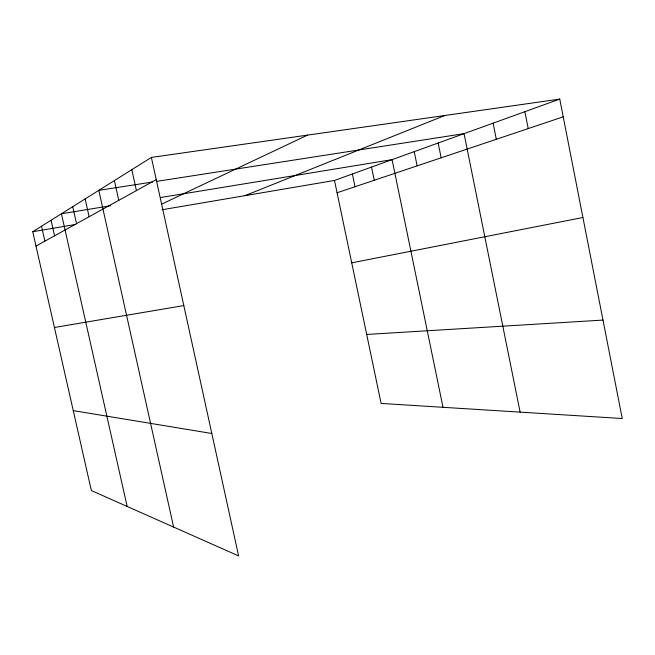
<?xml version="1.0" encoding="UTF-8"?>
<svg xmlns="http://www.w3.org/2000/svg" width="655" height="655" viewBox="0 0 655 655"><rect width="100%" height="100%" fill="white"/><g stroke="black" fill="none" stroke-linecap="round" stroke-linejoin="round"><path stroke-width="0.98" d="M151.379 157.421L238.617 555.915L91.356 490.562L32.75 231.731L151.379 157.421L559.755 99.085L622.25 418.52L381.112 403.431L334.5 180.444L559.755 99.085M35.992 246.059L156.242 179.642M161.679 204.114L307.547 135.11M244.913 195.673L444.802 115.501M337.071 192.758L563.226 116.819M351.719 262.835L582.925 217.509M32.75 231.731L75.726 224.428M161.973 209.772L334.5 180.444M54.431 327.492L183.809 305.574M110.711 205.703L61.423 213.776L127.152 506.454M160.467 197.556L392.091 159.64L443.009 407.304M152.5 182.016L98.799 190.359L173.624 527.078M156.463 181.402L464.059 133.645L520.119 412.126M366.694 334.459L602.993 320.082M73.254 410.611L211.819 433.495M41.535 226.229L44.9 241.138M72.738 206.685L76.537 223.666M51.057 220.268L54.562 235.808M85.142 198.915L89.113 216.723M114.396 180.583L118.768 200.34M131.811 169.678L136.42 190.597M371.524 167.066L374.259 180.272M352.374 173.984L355.026 186.732M414.238 151.641L417.145 165.871M438.154 143.003L441.159 157.806M493.1 123.156L496.318 139.286M524.868 111.686L528.208 128.576"/></g></svg>
